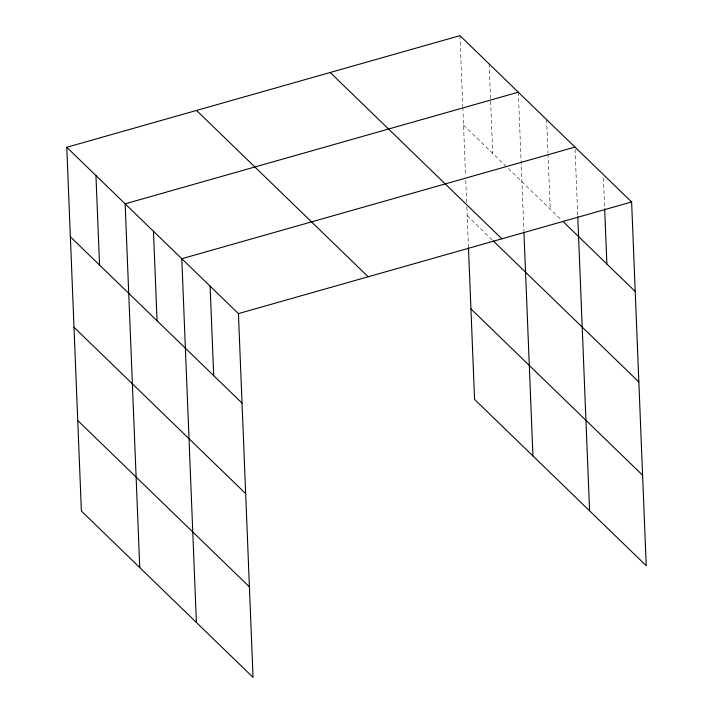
<?xml version="1.0" encoding="UTF-8"?>
<svg xmlns="http://www.w3.org/2000/svg" width="713" height="713" viewBox="0 0 713 713"><rect width="100%" height="100%" fill="white"/><g stroke="black" fill="none" stroke-linecap="round" stroke-linejoin="round"><path stroke-width="0.53" stroke-dasharray="3.56 2.67" d="M463.548 125.149L561.256 219.818M467.184 215.647L492.425 240.103M603.43 177.849L604.624 207.679M575.061 149.293L577.726 215.593M546.648 119.641L547.976 152.787M548.021 153.892L550.24 209.141M518.315 92.2L523.912 231.36M489.136 63.929L492.728 153.42M459.956 35.65L462.79 106.362M462.835 107.467L465.589 175.915M465.767 180.327L466.65 202.403M466.828 206.815L468.432 246.725"/><path stroke-width="1.07" d="M66.772 147.279L238.436 313.604L253.044 677.35L81.38 511.025L66.772 147.279L459.956 35.65L631.62 201.975L646.228 565.721L474.564 399.396L468.477 247.839M518.315 92.2L125.14 203.829L139.748 567.575M574.972 147.092L181.788 258.721L196.396 622.467M238.436 313.604L631.62 201.975M562.833 221.342L635.221 291.474M330.199 72.485L501.872 238.81M493.209 240.869L638.848 381.972M470.928 308.889L642.6 475.215M196.521 110.444L368.193 276.769M70.364 236.778L242.037 403.103M74 327.276L245.664 493.61M77.744 420.527L249.416 586.852M604.669 208.784L606.888 264.033M577.771 216.699L589.58 510.829M523.957 232.465L532.932 455.946M210.112 286.163L213.704 375.662M153.464 231.279L157.056 320.77M95.952 175.558L99.544 265.058"/></g></svg>
